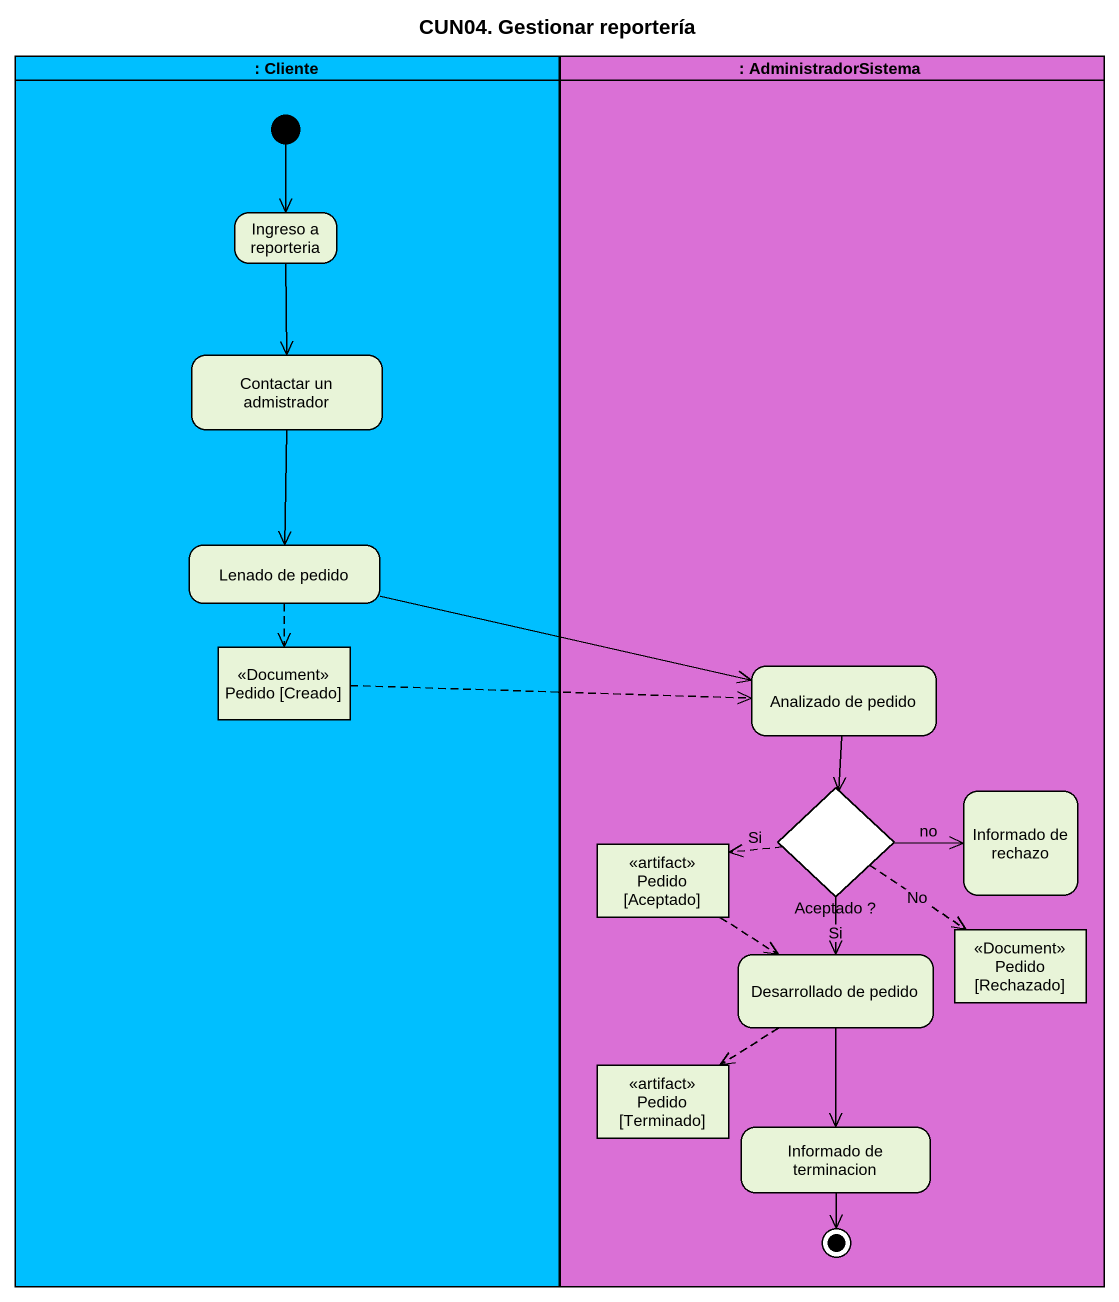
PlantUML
@startuml
title CUN04. Gestionar reportería
hide empty description
state ": Cliente" as Cliente <<partition>> #00BFFF {
  state "Ingreso a reporteria" as Ingreso_a_reporteria
  state "Contactar un admistrador" as Contactar_un_admistrador
  state "Lenado de pedido" as Lenado_de_pedido
  state "Pedido [Creado]" as Pedido_Creado <<Document>>
  [*] --> Ingreso_a_reporteria
}
state ": AdministradorSistema" as AdministradorSistema <<partition>> #DA70D6 {
  state "Analizado de pedido" as Analizado_de_pedido
  state "Aceptado ?" as Aceptado <<choice>>
  state "Informado de rechazo" as Informado_de_rechazo
  state "Pedido [Aceptado]" as Pedido_Aceptado <<artifact>>
  state "Desarrollado de pedido" as Desarrollado_de_pedido
  state "Pedido [Rechazado]" as Pedido_Rechazado <<Document>>
  state "Pedido [Terminado]" as Pedido_Terminado <<artifact>>
  state "Informado de terminacion" as Informado_de_terminacion
  Informado_de_terminacion --> [*]
}
Ingreso_a_reporteria --> Contactar_un_admistrador
Contactar_un_admistrador --> Lenado_de_pedido
Lenado_de_pedido -[dashed]-> Pedido_Creado
Lenado_de_pedido -right-> Analizado_de_pedido
Pedido_Creado -right[dashed]-> Analizado_de_pedido
Analizado_de_pedido --> Aceptado
Aceptado -right-> Informado_de_rechazo : no
Aceptado -left[dashed]-> Pedido_Aceptado : Si
Aceptado --> Desarrollado_de_pedido : Si
Aceptado -[dashed]-> Pedido_Rechazado : No
Pedido_Aceptado -[dashed]-> Desarrollado_de_pedido
Desarrollado_de_pedido -[dashed]-> Pedido_Terminado
Desarrollado_de_pedido --> Informado_de_terminacion
@enduml
